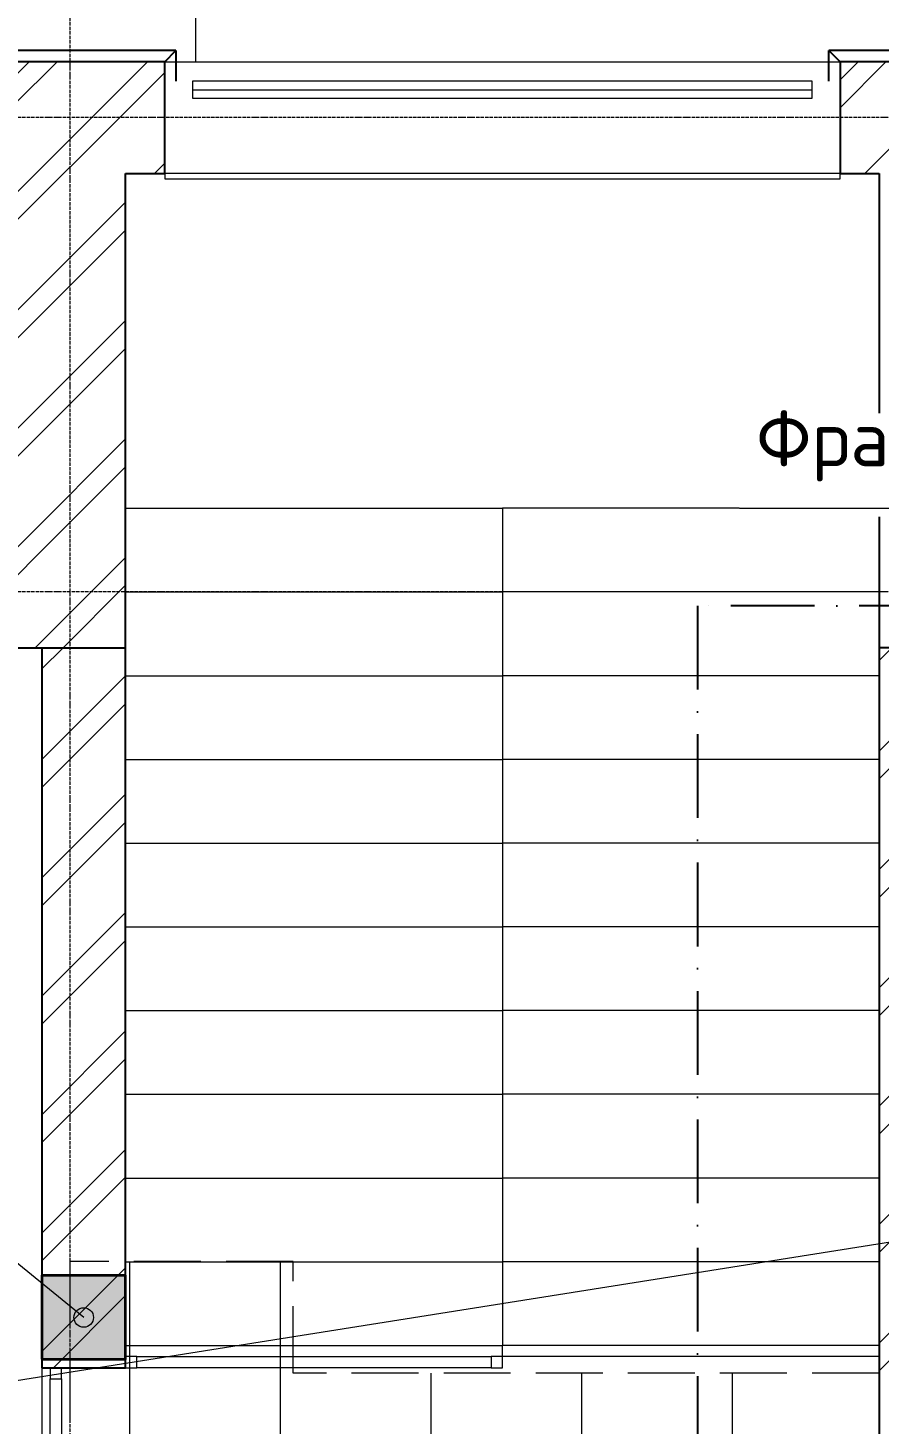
# Model space of a CAD drawing. Header units: millimetres. Extents: x -5016 to 63303, y -6019 to 98943.
# Drawn here: x 9350 to 12400, y 50818 to 55821 of the extents above; entities that cross this region are included whole.
import ezdxf
from ezdxf.enums import TextEntityAlignment as Align

# ---------------------------------------------------------------- set-up
doc = ezdxf.new("R2010")
doc.units = ezdxf.units.MM
for name, pattern in [('ОВ_ШП', [460, 300, -80, 0, -80]), ('ОВ_ШТРИХ', [330, 240, -90]), ('Осевая 12-2-2', [16, 12, -2, 0, -2])]:
    doc.linetypes.add(name, pattern=pattern)
for name, color, linetype, lineweight in [('A-FLOR', 9, 'Continuous', 13), ('A-GLAZ', 8, 'Continuous', 13), ('A-GLAZ-CWMG', 8, 'Continuous', 13), ('A-WALL', 8, 'Continuous', 13), ('A-WALL-PATT', 8, 'Continuous', 13), ('S-GRID', 8, 'Continuous', 13), ('S-STRS', 9, 'Continuous', 13), ('АР_подложка', 8, 'Continuous', 13), ('ОВ_выноски', 7, 'Continuous', 18), ('ОВ_марки', 7, 'Continuous', 18), ('ТЗ_АР', 5, 'Continuous', 35), ('ТЗ_АР_зоны', 5, 'Continuous', 13), ('ТЗ_АР_марки', 7, 'Continuous', 18)]:
    doc.layers.add(name, color=color, linetype=linetype, lineweight=lineweight)
doc.styles.add('GOST', font='isocpeur.ttf', dxfattribs={"width": 0.9})
pattern_1 = [(45, (0, 0), (-212.132, 212.132), []), (45, (0, 100), (-212.132, 212.132), [])]

# ---------------------------------------------------------------- blocks, each defined once
blk = doc.blocks.new('Прямоугольный импост - Прямоугольный импост чёрный-1565337-Этаж 2 - Планировка')
at = {"layer": 'A-GLAZ-CWMG'}
for p, q in [((11598.2, 15652.6), (11638.2, 15652.6)), ((11598.2, 12612.6), (11598.2, 15652.6)), ((11638.2, 15652.6), (11638.2, 12612.6)), ((11638.2, 12612.6), (11598.2, 12612.6))]:
    blk.add_line(p, q, dxfattribs=at)
blk = doc.blocks.new('Прямоугольный импост - Прямоугольный импост чёрный-V5-Этаж 2 - Планировка')
at = {"layer": 'A-GLAZ-CWMG'}
for p, q in [((0, 20), (-40, 20)), ((-40, 20), (-40, -20)), ((-40, -20), (0, -20))]:
    blk.add_line(p, q, dxfattribs=at)
blk = doc.blocks.new('Прямоугольный импост - Прямоугольный импост чёрный-1565356-Этаж 2 - Планировка')
at = {"layer": 'A-GLAZ-CWMG'}
for p, q in [((11908.2, 15692.6), (11908.2, 15732.6)), ((11908.2, 15732.6), (13178.2, 15732.6)), ((13178.2, 15732.6), (13178.2, 15692.6)), ((13178.2, 15692.6), (11908.2, 15692.6))]:
    blk.add_line(p, q, dxfattribs=at)
blk = doc.blocks.new('Прямоугольный импост - Прямоугольный импост чёрный-1565358-Этаж 2 - Планировка')
at = {"layer": 'A-GLAZ-CWMG'}
for p, q in [((-40, -20), (-40, 20)), ((-40, 20), (0, 20)), ((0, 20), (0, -20)), ((0, -20), (-40, -20))]:
    blk.add_line(p, q, dxfattribs=at)
blk = doc.blocks.new('Прямоугольный импост - Прямоугольный импост чёрный-1565359-Этаж 2 - Планировка')
at = {"layer": 'A-GLAZ-CWMG'}
for p, q in [((0, 20), (-40, 20)), ((-40, 20), (-40, -20)), ((-40, -20), (0, -20))]:
    blk.add_line(p, q, dxfattribs=at)
blk = doc.blocks.new('INT 20 Окно Прямоугольник 1ст - Ок-лестница 2420мм-1568873-Этаж 2 - Планировка')
at = {"layer": 'A-GLAZ'}
for p, q in [((-1210, -200), (-1210, -220)), ((1210, -220), (1210, -200)), ((-1210, -220), (1210, -220))]:
    blk.add_line(p, q, dxfattribs=at)
blk = doc.blocks.new('INT 20 Откосы окон снаружи Прямоугольник - INT 20 Откосы окон снаружи Прямоугольник-1566588-Этаж 2 - Планировка')
at = {"layer": 'A-WALL', "lineweight": 25}
for p, q in [((-1186.7, 30), (-1186.7, -80)), ((1153.3, -80), (1153.3, 30))]:
    blk.add_line(p, q, dxfattribs=at)
blk = doc.blocks.new('INT 20 Стекло - Стекло-1566589-Этаж 2 - Планировка')
at = {"layer": 'A-GLAZ'}
for p, q in [((1820, 30), (-400, 30)), ((-400, 30), (-400, -30)), ((-400, 0), (1820, 0)), ((1820, -30), (1820, 30)), ((-400, -30), (1820, -30))]:
    blk.add_line(p, q, dxfattribs=at)
blk = doc.blocks.new('АР_plan2')
at = {"layer": 'A-WALL-PATT', "lineweight": 9}
h = blk.add_hatch(dxfattribs=at)
h.set_pattern_fill('FP_1', color=256, style=0, pattern_type=2)
h.set_pattern_definition(pattern_1)
h.paths.add_polyline_path([(11868.2, 18672.6), (11868.2, 20372.6), (11468.2, 20372.6), (11468.2, 18672.6)])
h = blk.add_hatch(dxfattribs=at)
h.set_pattern_fill('FP_1', color=256, style=0, pattern_type=2)
h.set_pattern_definition(pattern_1)
h.paths.add_polyline_path([(14568.2, 19972.6), (14968.2, 19972.6), (14968.2, 20372.6), (14428.2, 20372.6), (14428.2, 19972.6)])
h.paths.add_polyline_path([(12008.2, 19972.6), (12008.2, 20372.6), (11868.2, 20372.6), (11868.2, 19972.6)])
h = blk.add_hatch(dxfattribs=at)
h.set_pattern_fill('FP_1', color=256, style=0, pattern_type=2)
h.set_pattern_definition(pattern_1)
h.paths.add_polyline_path([(11568.2, 18272.6), (11868.2, 18272.6), (11868.2, 18672.6), (9918.2, 18672.6), (9918.2, 18272.6), (10875.4, 18272.6)])
h.paths.add_polyline_path([(3654.8, 18272.6), (3918.2, 18272.6), (3918.2, 18672.6), (1968.2, 18672.6), (1968.2, 18272.6), (2368.2, 18272.6)])
h = blk.add_hatch(dxfattribs=at)
h.set_pattern_fill('FP_1', color=256, style=0, pattern_type=2)
h.set_pattern_definition(pattern_1)
h.paths.add_polyline_path([(11868.2, 15692.6), (11868.2, 18272.6), (11568.2, 18272.6), (11568.2, 15692.6)])
h = blk.add_hatch(dxfattribs=at)
h.set_pattern_fill('FP_1', color=256, style=0, pattern_type=2)
h.set_pattern_definition(pattern_1)
h.paths.add_polyline_path([(14568.2, 11122.6), (14868.2, 11122.6), (14868.2, 11822.6), (14568.2, 11822.6), (14568.2, 11204.9)])
h.paths.add_polyline_path([(14568.2, 12622.6), (14868.2, 12622.6), (14868.2, 14222.6), (14568.2, 14222.6), (14568.2, 12796.1)])
h.paths.add_polyline_path([(14868.2, 15122.6), (14868.2, 18272.6), (14568.2, 18272.6), (14568.2, 15122.6)])
at = {"layer": 'A-FLOR'}
for p, q in [((12118.2, 21722.6), (12118.2, 20372.6)), ((12008.2, 20372.6), (14428.2, 20372.6)), ((14568.2, 15732.6), (13218.2, 15732.6)), ((11568.2, 15692.6), (11568.2, 12622.6))]:
    blk.add_line(p, q, dxfattribs=at)
at = {"layer": 'A-WALL', "lineweight": 25}
for p, q in [((12048.2, 20412.6), (10628.2, 20412.6)), ((12008.2, 20372.6), (12048.2, 20412.6)), ((15008.2, 20412.6), (14388.2, 20412.6)), ((14388.2, 20412.6), (14428.2, 20372.6)), ((12008.2, 20372.6), (10668.2, 20372.6)), ((12008.2, 19972.6), (12008.2, 20372.6)), ((14428.2, 20372.6), (14428.2, 19972.6)), ((14968.2, 20372.6), (14428.2, 20372.6)), ((11868.2, 19972.6), (12008.2, 19972.6)), ((11868.2, 15692.6), (11868.2, 19972.6)), ((14428.2, 19972.6), (14568.2, 19972.6)), ((14568.2, 19972.6), (14568.2, 15122.6)), ((9918.2, 18272.6), (11868.2, 18272.6)), ((11568.2, 18272.6), (11568.2, 15692.6)), ((14868.2, 18272.6), (14568.2, 18272.6)), ((11568.2, 15692.6), (11868.2, 15692.6))]:
    blk.add_line(p, q, dxfattribs=at)
at = {"layer": 'A-WALL'}
blk.add_line((14428.2, 19972.6), (12008.2, 19972.6), dxfattribs=at)
at = {"layer": 'S-GRID', "color": 251, "linetype": 'Осевая 12-2-2', "true_color": 0x646464}
for p, q in [((11668.2, 22574.8), (11668.2, -1346.2)), ((23375.6, 20172.6), (-1176.1, 20172.6)), ((23375.6, 18472.6), (-1176.1, 18472.6))]:
    blk.add_line(p, q, dxfattribs=at)
at = {"layer": 'S-STRS'}
for p, q in [((11868.2, 18772.6), (13218.2, 18772.6)), ((14568.2, 18772.6), (13218.2, 18772.6)), ((13218.2, 18772.6), (13218.2, 18472.6)), ((11868.2, 18472.6), (13218.2, 18472.6)), ((13218.2, 18472.6), (13218.2, 18172.6)), ((14568.2, 18472.6), (13218.2, 18472.6)), ((11868.2, 18172.6), (13218.2, 18172.6)), ((13218.2, 18172.6), (13218.2, 17872.6)), ((14568.2, 18172.6), (13218.2, 18172.6)), ((11868.2, 17872.6), (13218.2, 17872.6)), ((13218.2, 17872.6), (13218.2, 17572.6)), ((14568.2, 17872.6), (13218.2, 17872.6)), ((11868.2, 17572.6), (13218.2, 17572.6)), ((13218.2, 17572.6), (13218.2, 17272.6)), ((14568.2, 17572.6), (13218.2, 17572.6)), ((11868.2, 17272.6), (13218.2, 17272.6)), ((13218.2, 17272.6), (13218.2, 16972.6)), ((14568.2, 17272.6), (13218.2, 17272.6)), ((11868.2, 16972.6), (13218.2, 16972.6)), ((13218.2, 16972.6), (13218.2, 16672.6)), ((14568.2, 16972.6), (13218.2, 16972.6)), ((11868.2, 16672.6), (13218.2, 16672.6)), ((13218.2, 16672.6), (13218.2, 16372.6)), ((14568.2, 16672.6), (13218.2, 16672.6)), ((11868.2, 16372.6), (13218.2, 16372.6)), ((13218.2, 16372.6), (13218.2, 16072.6)), ((14568.2, 16372.6), (13218.2, 16372.6)), ((11868.2, 16072.6), (13218.2, 16072.6)), ((13218.2, 16072.6), (13218.2, 15772.6)), ((14568.2, 16072.6), (13218.2, 16072.6)), ((11868.2, 15772.6), (13218.2, 15772.6)), ((14568.2, 15772.6), (13218.2, 15772.6)), ((13218.2, 15732.6), (13218.2, 15772.6))]:
    blk.add_line(p, q, dxfattribs=at)
at = {"layer": 'A-GLAZ'}
for name, p in [('INT 20 Стекло - Стекло-1566589-Этаж 2 - Планировка', (12508.2, 20272.6)), ('INT 20 Окно Прямоугольник 1ст - Ок-лестница 2420мм-1568873-Этаж 2 - Планировка', (13218.2, 20172.6))]:
    blk.add_blockref(name, p, dxfattribs=at)
at = {"layer": 'A-GLAZ-CWMG'}
for name, p, rotation in [('Прямоугольный импост - Прямоугольный импост чёрный-1565359-Этаж 2 - Планировка', (11868.2, 15712.6), 180), ('Прямоугольный импост - Прямоугольный импост чёрный-V5-Этаж 2 - Планировка', (11618.2, 15692.6), 90)]:
    blk.add_blockref(name, p, dxfattribs=dict(at, rotation=rotation))
for name in ['Прямоугольный импост - Прямоугольный импост чёрный-1565356-Этаж 2 - Планировка', 'Прямоугольный импост - Прямоугольный импост чёрный-1565337-Этаж 2 - Планировка']:
    blk.add_blockref(name, (0, 0), dxfattribs=at)
at = {"layer": 'A-GLAZ-CWMG', "extrusion": (0, 0, -1), "rotation": 180}
blk.add_blockref('Прямоугольный импост - Прямоугольный импост чёрный-1565358-Этаж 2 - Планировка', (-13218.2, 15712.6), dxfattribs=at)
at = {"layer": 'A-WALL', "lineweight": 25}
blk.add_blockref('INT 20 Откосы окон снаружи Прямоугольник - INT 20 Откосы окон снаружи Прямоугольник-1566588-Этаж 2 - Планировка', (13234.9, 20382.6), dxfattribs=at)

msp = doc.modelspace()

# ---------------------------------------------------------------- block references
at = {"layer": 'АР_подложка'}
msp.add_blockref('АР_plan2', (-2168, 35327), dxfattribs=at)

# ---------------------------------------------------------------- next in the draw order: hatches: boundary and pattern name
at = {"layer": 'ТЗ_АР'}
msp.add_hatch(color=5, dxfattribs=at).paths.add_polyline_path([(9400, 51050), (9700, 51050), (9700, 51350), (9400, 51350)])
at = {"layer": 'ТЗ_АР_зоны'}
h = msp.add_hatch(dxfattribs=at)
h.set_pattern_fill('ANSI31', scale=170, angle=45)
h.paths.add_polyline_path([(9500, 46460), (12400, 46460), (12400, 51000), (10300, 51000), (10300, 51400), (9500, 51400)])
at = {"layer": 'ТЗ_АР_марки'}
h = msp.add_hatch(color=7, dxfattribs=at)
edge = h.paths.add_edge_path()
edge.add_arc((9550, 51200), 35, 0, 360)

# ---------------------------------------------------------------- next in the draw order: linework, layer by layer
at = {"layer": 'ТЗ_АР'}
msp.add_lwpolyline([(9400, 51050), (9700, 51050), (9700, 51350), (9400, 51350)], close=True, dxfattribs=at)
at = {"layer": 'ТЗ_АР_зоны', "linetype": 'ОВ_ШТРИХ'}
msp.add_lwpolyline([(9500, 46460), (12400, 46460), (12400, 51000), (10300, 51000), (10300, 51400), (9500, 51400)], close=True, dxfattribs=at)
at = {"layer": 'ТЗ_АР_марки', "linetype": 'ОВ_ШП', "lineweight": 25}
msp.add_lwpolyline([(11750, 47800), (18150, 47800), (18150, 53750), (11750, 53750)], close=True, dxfattribs=at)
at = {"layer": 'ТЗ_АР_марки', "lineweight": 13}
for points in [[(9550, 51200), (8378.3, 52154.7)], [(14210, 51750), (5927.2, 50436)]]:
    msp.add_lwpolyline(points, dxfattribs=at)
at = {"layer": 'ТЗ_АР_марки'}
msp.add_circle((9550, 51200), 35, dxfattribs=at)

# ---------------------------------------------------------------- next in the draw order: wipeouts: each hides what was drawn before it
msp.add_wipeout([(11900, 54070), (14872, 54070), (14872, 54440), (11900, 54440)])

# ---------------------------------------------------------------- next in the draw order: linework, layer by layer
at = {"layer": 'ОВ_выноски'}
msp.add_lwpolyline([(11900, 54100), (14872, 54100)], dxfattribs=at)

# ---------------------------------------------------------------- next in the draw order: texts
at = {"layer": 'ОВ_марки', "style": 'GOST'}
msp.add_text('Фрагмент — ниже, М 1:50', height=200, dxfattribs=at).set_placement((11960, 54190), align=Align.BOTTOM_LEFT)

doc.saveas('drawing.dxf')
